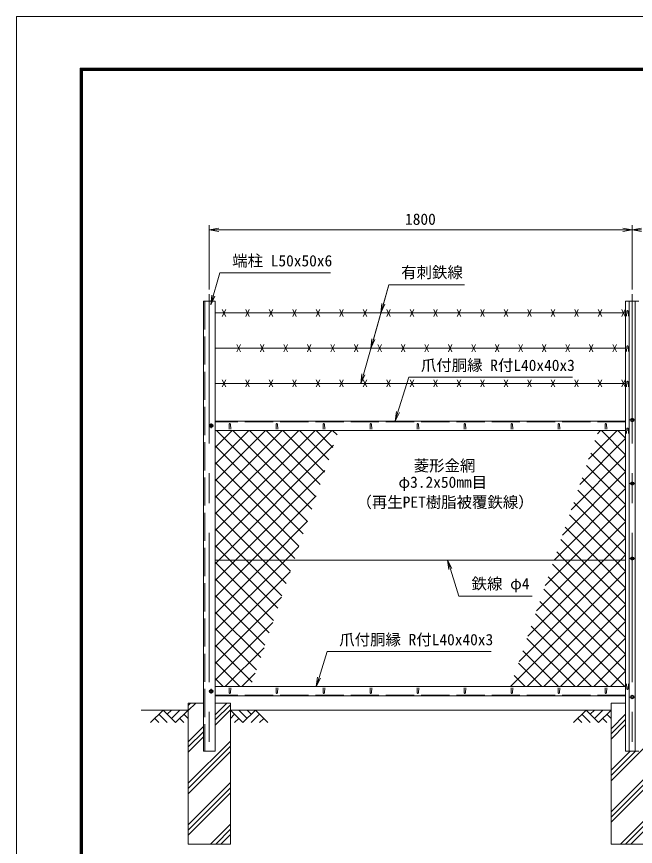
# Model space of a CAD drawing. Units: millimetres, scale not verified. Extents: x -4200 to 4200, y -2970 to 2970.
# Drawn here: x -4200 to -1566, y -561 to 2970 of the extents above; entities that cross this region are included whole.
import ezdxf
from ezdxf.enums import TextEntityAlignment as Align

# ---------------------------------------------------------------- set-up
doc = ezdxf.new("R2010")
doc.units = ezdxf.units.MM
doc.header["$LTSCALE"] = 20
doc.linetypes.add('DASHED', pattern=[7.5, 6, -1.5])
doc.linetypes.add('USER1', pattern=[50.8, 31.75, -6.35, 6.35, -6.35])
for name, color, linetype, lineweight in [('0-1_D-STR1', 1, 'Continuous', 18), ('0-2_D-BMK', 2, 'USER1', 13), ('0-3_D-STR-DIM', 7, 'Continuous', 9), ('0-4_D-STR3', 3, 'Continuous', 13), ('0-5_D-BGD', 7, 'Continuous', 9), ('0-6_D-STR4', 7, 'Continuous', 9), ('0-7_D-DCR-HCH', 7, 'Continuous', 9), ('0-8_0', 7, 'Continuous', 9), ('0-A_D-STR2', 7, 'Continuous', 9), ('0-B_D-STR-TXT', 7, 'Continuous', 9), ('0-C_D-TTL', 7, 'Continuous', 9)]:
    doc.layers.add(name, color=color, linetype=linetype, lineweight=lineweight)
doc.styles.add('ＭＳ ゴシック', font='')
doc.styles.get('ＭＳ ゴシック').set_extended_font_data('MS Gothic')

# ---------------------------------------------------------------- blocks, each defined once
blk = doc.blocks.new('_Open')
at = {"layer": '0-8_0'}
blk.add_line((-20, 3.33), (0, 0), dxfattribs=at)
blk.add_lwpolyline([(-20, -3.33), (0, 0), (-20, 0)], dxfattribs=at)

msp = doc.modelspace()

# ---------------------------------------------------------------- linework, layer by layer
at = {"layer": '0-1_D-STR1'}
for p, q in [((-3404.65, 1759.24), (-3404.65, -155.76)), ((-3354.65, 1759.24), (-3404.65, 1759.24)), ((-3354.65, -155.76), (-3354.65, 1759.24)), ((-1607.65, 1759.24), (-1551.65, 1759.24)), ((-1607.65, -155.76), (-1607.65, 1759.24)), ((-1592.15, -155.76), (-1592.15, 1759.24)), ((-1567.15, -155.76), (-1567.15, 1759.24)), ((-1602.65, 1717.12), (-1603.4, 1695.62)), ((-1596.65, 1717.12), (-1595.9, 1695.62)), ((-1602.65, 1567.12), (-1603.4, 1545.62)), ((-1596.65, 1567.12), (-1595.9, 1545.62)), ((-1602.65, 1416.62), (-1603.4, 1395.12)), ((-1596.65, 1416.62), (-1595.9, 1395.12)), ((-1607.65, 1249.24), (-3354.65, 1249.24)), ((-3294.65, 1236.11), (-3295.4, 1214.61)), ((-3288.65, 1236.11), (-3287.9, 1214.61)), ((-3094.65, 1236.11), (-3095.4, 1214.61)), ((-3088.65, 1236.11), (-3087.9, 1214.61)), ((-2894.65, 1236.11), (-2895.4, 1214.61)), ((-2888.65, 1236.11), (-2887.9, 1214.61)), ((-2694.65, 1236.11), (-2695.4, 1214.61)), ((-2688.65, 1236.11), (-2687.9, 1214.61)), ((-2494.65, 1236.11), (-2495.4, 1214.61)), ((-2488.65, 1236.11), (-2487.9, 1214.61)), ((-2294.65, 1236.11), (-2295.4, 1214.61)), ((-2288.65, 1236.11), (-2287.9, 1214.61)), ((-2094.65, 1236.11), (-2095.4, 1214.61)), ((-2088.65, 1236.11), (-2087.9, 1214.61)), ((-1894.65, 1236.11), (-1895.4, 1214.61)), ((-1888.65, 1236.11), (-1887.9, 1214.61)), ((-1694.65, 1236.11), (-1695.4, 1214.61)), ((-1688.65, 1236.11), (-1687.9, 1214.61)), ((-3354.65, 1209.24), (-1607.65, 1209.24)), ((-1602.65, 1217.62), (-1603.4, 1196.12)), ((-1596.65, 1217.62), (-1595.9, 1196.12)), ((-3354.65, 119.24), (-1607.65, 119.24)), ((-3294.65, 92.37), (-3295.4, 113.87)), ((-3288.65, 92.37), (-3287.9, 113.87)), ((-3094.65, 92.37), (-3095.4, 113.87)), ((-3088.65, 92.37), (-3087.9, 113.87)), ((-2894.65, 92.37), (-2895.4, 113.87)), ((-2888.65, 92.37), (-2887.9, 113.87)), ((-2694.65, 92.37), (-2695.4, 113.87)), ((-2688.65, 92.37), (-2687.9, 113.87)), ((-2494.65, 92.37), (-2495.4, 113.87)), ((-2488.65, 92.37), (-2487.9, 113.87)), ((-2294.65, 92.37), (-2295.4, 113.87)), ((-2288.65, 92.37), (-2287.9, 113.87)), ((-2094.65, 92.37), (-2095.4, 113.87)), ((-2088.65, 92.37), (-2087.9, 113.87)), ((-1894.65, 92.37), (-1895.4, 113.87)), ((-1888.65, 92.37), (-1887.9, 113.87)), ((-1694.65, 92.37), (-1695.4, 113.87)), ((-1688.65, 92.37), (-1687.9, 113.87)), ((-1602.65, 109.58), (-1603.4, 131.08)), ((-1596.65, 109.58), (-1595.9, 131.08)), ((-1607.65, 79.24), (-3354.65, 79.24)), ((-3404.65, -155.76), (-3354.65, -155.76)), ((-1607.65, -155.76), (-1551.65, -155.76))]:
    msp.add_line(p, q, dxfattribs=at)
at = {"layer": '0-1_D-STR1', "linetype": 'DASHED'}
for p, q in [((-3398.65, 1759.24), (-3398.65, -155.76)), ((-1607.65, 1246.24), (-3354.65, 1246.24)), ((-1607.65, 82.24), (-3354.65, 82.24))]:
    msp.add_line(p, q, dxfattribs=at)
at = {"layer": '0-1_D-STR1'}
for centre, start, end in [((-1599.65, 1715.87), 22.61986, 157.38014), ((-1599.65, 1565.87), 22.61986, 157.38014), ((-1599.65, 1415.37), 22.61986, 157.38014), ((-3291.65, 1234.86), 22.61986, 157.38014), ((-3091.65, 1234.86), 22.61986, 157.38014), ((-2891.65, 1234.86), 22.61986, 157.38014), ((-2691.65, 1234.86), 22.61986, 157.38014), ((-2491.65, 1234.86), 22.61986, 157.38014), ((-2291.65, 1234.86), 22.61986, 157.38014), ((-2091.65, 1234.86), 22.61986, 157.38014), ((-1891.65, 1234.86), 22.61986, 157.38014), ((-1691.65, 1234.86), 22.61986, 157.38014), ((-1599.65, 1216.37), 22.61986, 157.38014), ((-1599.65, 110.83), 202.61986, 337.38014), ((-3291.65, 93.62), 202.61986, 337.38014), ((-3091.65, 93.62), 202.61986, 337.38014), ((-2891.65, 93.62), 202.61986, 337.38014), ((-2691.65, 93.62), 202.61986, 337.38014), ((-2491.65, 93.62), 202.61986, 337.38014), ((-2291.65, 93.62), 202.61986, 337.38014), ((-2091.65, 93.62), 202.61986, 337.38014), ((-1891.65, 93.62), 202.61986, 337.38014), ((-1691.65, 93.62), 202.61986, 337.38014)]:
    msp.add_arc(centre, 3.25, start, end, dxfattribs=at)
at = {"layer": '0-2_D-BMK'}
for p, q in [((-3379.65, 1789.24), (-3379.65, -170.76)), ((-1579.65, 1789.24), (-1579.65, -170.76)), ((-3371.65, 1239.24), (-3371.65, 1219.24)), ((-1569.65, 1253.74), (-1589.65, 1253.74)), ((-3361.65, 1229.24), (-3381.65, 1229.24)), ((-1569.65, 983.74), (-1589.65, 983.74)), ((-1569.65, 664.24), (-1589.65, 664.24)), ((-3371.65, 109.24), (-3371.65, 89.24)), ((-3361.65, 99.24), (-3381.65, 99.24)), ((-1569.65, 74.74), (-1589.65, 74.74))]:
    msp.add_line(p, q, dxfattribs=at)
at = {"layer": '0-3_D-STR-DIM'}
for p, q in [((-3379.65, 1809.24), (-3379.65, 2083.03)), ((-3339.65, 2063.03), (-1619.65, 2063.03)), ((-1579.65, 1809.24), (-1579.65, 2083.03)), ((-1579.65, 1809.24), (-1579.65, 2083.03))]:
    msp.add_line(p, q, dxfattribs=at)
at = {"layer": '0-4_D-STR3'}
for p, q in [((-3354.65, 1709.24), (-1607.65, 1709.24)), ((-3324.65, 1724.24), (-3309.65, 1694.24)), ((-3324.65, 1694.24), (-3309.65, 1724.24)), ((-3224.65, 1724.24), (-3209.65, 1694.24)), ((-3224.65, 1694.24), (-3209.65, 1724.24)), ((-3124.65, 1724.24), (-3109.65, 1694.24)), ((-3124.65, 1694.24), (-3109.65, 1724.24)), ((-3024.65, 1724.24), (-3009.65, 1694.24)), ((-3024.65, 1694.24), (-3009.65, 1724.24)), ((-2924.65, 1724.24), (-2909.65, 1694.24)), ((-2924.65, 1694.24), (-2909.65, 1724.24)), ((-2824.65, 1724.24), (-2809.65, 1694.24)), ((-2824.65, 1694.24), (-2809.65, 1724.24)), ((-2724.65, 1724.24), (-2709.65, 1694.24)), ((-2724.65, 1694.24), (-2709.65, 1724.24)), ((-2624.65, 1724.24), (-2609.65, 1694.24)), ((-2624.65, 1694.24), (-2609.65, 1724.24)), ((-2524.65, 1724.24), (-2509.65, 1694.24)), ((-2524.65, 1694.24), (-2509.65, 1724.24)), ((-2424.65, 1724.24), (-2409.65, 1694.24)), ((-2424.65, 1694.24), (-2409.65, 1724.24)), ((-2324.65, 1724.24), (-2309.65, 1694.24)), ((-2324.65, 1694.24), (-2309.65, 1724.24)), ((-2224.65, 1724.24), (-2209.65, 1694.24)), ((-2224.65, 1694.24), (-2209.65, 1724.24)), ((-2124.65, 1724.24), (-2109.65, 1694.24)), ((-2124.65, 1694.24), (-2109.65, 1724.24)), ((-2024.65, 1724.24), (-2009.65, 1694.24)), ((-2024.65, 1694.24), (-2009.65, 1724.24)), ((-1924.65, 1724.24), (-1909.65, 1694.24)), ((-1924.65, 1694.24), (-1909.65, 1724.24)), ((-1824.65, 1724.24), (-1809.65, 1694.24)), ((-1824.65, 1694.24), (-1809.65, 1724.24)), ((-1724.65, 1724.24), (-1709.65, 1694.24)), ((-1724.65, 1694.24), (-1709.65, 1724.24)), ((-1624.65, 1724.24), (-1609.65, 1694.24)), ((-1624.65, 1694.24), (-1609.65, 1724.24)), ((-3354.65, 1559.24), (-1607.65, 1559.24)), ((-3262.15, 1544.24), (-3247.15, 1574.24)), ((-3262.15, 1574.24), (-3247.15, 1544.24)), ((-3162.15, 1544.24), (-3147.15, 1574.24)), ((-3162.15, 1574.24), (-3147.15, 1544.24)), ((-3062.15, 1544.24), (-3047.15, 1574.24)), ((-3062.15, 1574.24), (-3047.15, 1544.24)), ((-2962.15, 1544.24), (-2947.15, 1574.24)), ((-2962.15, 1574.24), (-2947.15, 1544.24)), ((-2862.15, 1544.24), (-2847.15, 1574.24)), ((-2862.15, 1574.24), (-2847.15, 1544.24)), ((-2762.15, 1544.24), (-2747.15, 1574.24)), ((-2762.15, 1574.24), (-2747.15, 1544.24)), ((-2662.15, 1544.24), (-2647.15, 1574.24)), ((-2662.15, 1574.24), (-2647.15, 1544.24)), ((-2562.15, 1544.24), (-2547.15, 1574.24)), ((-2562.15, 1574.24), (-2547.15, 1544.24)), ((-2462.15, 1544.24), (-2447.15, 1574.24)), ((-2462.15, 1574.24), (-2447.15, 1544.24)), ((-2362.15, 1544.24), (-2347.15, 1574.24)), ((-2362.15, 1574.24), (-2347.15, 1544.24)), ((-2262.15, 1544.24), (-2247.15, 1574.24)), ((-2262.15, 1574.24), (-2247.15, 1544.24)), ((-2162.15, 1544.24), (-2147.15, 1574.24)), ((-2162.15, 1574.24), (-2147.15, 1544.24)), ((-2062.15, 1544.24), (-2047.15, 1574.24)), ((-2062.15, 1574.24), (-2047.15, 1544.24)), ((-1962.15, 1544.24), (-1947.15, 1574.24)), ((-1962.15, 1574.24), (-1947.15, 1544.24)), ((-1862.15, 1544.24), (-1847.15, 1574.24)), ((-1862.15, 1574.24), (-1847.15, 1544.24)), ((-1762.15, 1544.24), (-1747.15, 1574.24)), ((-1762.15, 1574.24), (-1747.15, 1544.24)), ((-1662.15, 1544.24), (-1647.15, 1574.24)), ((-1662.15, 1574.24), (-1647.15, 1544.24)), ((-3324.65, 1424.24), (-3309.65, 1394.24)), ((-3324.65, 1394.24), (-3309.65, 1424.24)), ((-3224.65, 1424.24), (-3209.65, 1394.24)), ((-3224.65, 1394.24), (-3209.65, 1424.24)), ((-3124.65, 1424.24), (-3109.65, 1394.24)), ((-3124.65, 1394.24), (-3109.65, 1424.24)), ((-3024.65, 1424.24), (-3009.65, 1394.24)), ((-3024.65, 1394.24), (-3009.65, 1424.24)), ((-2924.65, 1424.24), (-2909.65, 1394.24)), ((-2924.65, 1394.24), (-2909.65, 1424.24)), ((-2824.65, 1424.24), (-2809.65, 1394.24)), ((-2824.65, 1394.24), (-2809.65, 1424.24)), ((-2724.65, 1424.24), (-2709.65, 1394.24)), ((-2724.65, 1394.24), (-2709.65, 1424.24)), ((-2624.65, 1424.24), (-2609.65, 1394.24)), ((-2624.65, 1394.24), (-2609.65, 1424.24)), ((-2524.65, 1424.24), (-2509.65, 1394.24)), ((-2524.65, 1394.24), (-2509.65, 1424.24)), ((-2424.65, 1424.24), (-2409.65, 1394.24)), ((-2424.65, 1394.24), (-2409.65, 1424.24)), ((-2324.65, 1424.24), (-2309.65, 1394.24)), ((-2324.65, 1394.24), (-2309.65, 1424.24)), ((-2224.65, 1424.24), (-2209.65, 1394.24)), ((-2224.65, 1394.24), (-2209.65, 1424.24)), ((-2124.65, 1424.24), (-2109.65, 1394.24)), ((-2124.65, 1394.24), (-2109.65, 1424.24)), ((-2024.65, 1424.24), (-2009.65, 1394.24)), ((-2024.65, 1394.24), (-2009.65, 1424.24)), ((-1924.65, 1424.24), (-1909.65, 1394.24)), ((-1924.65, 1394.24), (-1909.65, 1424.24)), ((-1824.65, 1424.24), (-1809.65, 1394.24)), ((-1824.65, 1394.24), (-1809.65, 1424.24)), ((-1724.65, 1424.24), (-1709.65, 1394.24)), ((-1724.65, 1394.24), (-1709.65, 1424.24)), ((-1624.65, 1424.24), (-1609.65, 1394.24)), ((-1624.65, 1394.24), (-1609.65, 1424.24)), ((-3354.65, 1409.24), (-1607.65, 1409.24)), ((-1579.65, 1261.25), (-1586.15, 1257.5)), ((-1586.15, 1257.5), (-1586.15, 1249.99)), ((-1586.15, 1249.99), (-1579.65, 1246.24)), ((-1573.15, 1257.5), (-1579.65, 1261.25)), ((-1579.65, 1246.24), (-1573.15, 1249.99)), ((-1573.15, 1249.99), (-1573.15, 1257.5)), ((-1579.65, 991.25), (-1586.15, 987.5)), ((-1573.15, 987.5), (-1579.65, 991.25)), ((-1586.15, 987.5), (-1586.15, 979.99)), ((-1586.15, 979.99), (-1579.65, 976.24)), ((-1579.65, 976.24), (-1573.15, 979.99)), ((-1573.15, 979.99), (-1573.15, 987.5)), ((-1607.65, 657.49), (-3354.65, 657.49))]:
    msp.add_line(p, q, dxfattribs=at)
for points in [[(-3365.15, 1233), (-3371.65, 1236.75), (-3378.15, 1233), (-3378.15, 1225.49), (-3371.65, 1221.74), (-3365.15, 1225.49)], [(-1573.15, 668), (-1579.65, 671.75), (-1586.15, 668), (-1586.15, 660.49), (-1579.65, 656.74), (-1573.15, 660.49)], [(-3365.15, 103), (-3371.65, 106.75), (-3378.15, 103), (-3378.15, 95.49), (-3371.65, 91.74), (-3365.15, 95.49)], [(-1573.15, 70.99), (-1579.65, 67.24), (-1586.15, 70.99), (-1586.15, 78.5), (-1579.65, 82.25), (-1573.15, 78.5)]]:
    msp.add_lwpolyline(points, close=True, dxfattribs=at)
for centre in [(-1579.65, 1253.74), (-3371.65, 1229.24), (-1579.65, 983.74), (-1579.65, 664.24), (-3371.65, 99.24), (-1579.65, 74.74)]:
    msp.add_circle(centre, 6.25, dxfattribs=at)
at = {"layer": '0-5_D-BGD'}
for p, q in [((-3469.65, 19.24), (-3669.65, 19.24)), ((-1669.65, 19.24), (-3289.65, 19.24))]:
    msp.add_line(p, q, dxfattribs=at)
at = {"layer": '0-6_D-STR4'}
for p, q in [((-3469.65, 49.24), (-3469.65, -550.76)), ((-3404.65, 49.24), (-3469.65, 49.24)), ((-3289.65, 49.24), (-3354.65, 49.24)), ((-3289.65, 49.24), (-3289.65, -550.76)), ((-1669.65, 49.24), (-1669.65, -550.76)), ((-1607.65, 49.24), (-1669.65, 49.24)), ((-3289.65, -550.76), (-3469.65, -550.76)), ((-1489.65, -550.76), (-1669.65, -550.76))]:
    msp.add_line(p, q, dxfattribs=at)
at = {"layer": '0-7_D-DCR-HCH'}
for p, q in [((-3469.65, 17), (-3437.41, 49.24)), ((-3469.65, 39.1), (-3459.51, 49.24)), ((-3354.65, -0.58), (-3304.83, 49.24)), ((-3354.65, -22.68), (-3289.65, 42.32)), ((-3576.08, 19.24), (-3629.29, -33.97)), ((-3593.82, 1.51), (-3558.18, -33.97)), ((-3576.08, 19.24), (-3522.87, -33.97)), ((-3558.34, 1.51), (-3540.6, 19.24)), ((-3540.6, -16.23), (-3505.13, 19.24)), ((-3522.87, -33.97), (-3469.65, 19.24)), ((-3487.39, 1.51), (-3469.65, -16.15)), ((-3354.65, -44.77), (-3289.65, 20.23)), ((-3236.44, -33.97), (-3289.65, 19.24)), ((-3271.92, 1.51), (-3289.65, -16.15)), ((-3218.7, -16.23), (-3254.18, 19.24)), ((-3183.23, 19.24), (-3236.44, -33.97)), ((-3200.87, 1.41), (-3218.7, 19.24)), ((-3165.49, 1.51), (-3201.13, -33.97)), ((-3183.23, 19.24), (-3130.02, -33.97)), ((-1776.08, 19.24), (-1829.29, -33.97)), ((-1793.82, 1.51), (-1758.18, -33.97)), ((-1776.08, 19.24), (-1722.87, -33.97)), ((-1758.34, 1.51), (-1740.6, 19.24)), ((-1740.6, -16.23), (-1705.13, 19.24)), ((-1722.87, -33.97), (-1669.65, 19.24)), ((-1687.39, 1.51), (-1669.65, -16.15)), ((-1669.65, -60.12), (-1607.65, 1.88)), ((-3611.55, -16.23), (-3593.73, -33.97)), ((-3505.13, -16.23), (-3487.31, -33.97)), ((-3254.18, -16.23), (-3272, -33.97)), ((-3147.76, -16.23), (-3165.57, -33.97)), ((-1811.55, -16.23), (-1793.73, -33.97)), ((-1705.13, -16.23), (-1687.31, -33.97)), ((-1669.65, -82.22), (-1607.65, -20.22)), ((-3469.65, -115.58), (-3404.65, -50.58)), ((-1669.65, -104.32), (-1607.65, -42.32)), ((-3469.65, -137.68), (-3404.65, -72.68)), ((-3469.65, -159.77), (-3404.65, -94.77)), ((-1669.65, -281.1), (-1489.65, -101.1)), ((-3469.65, -292.36), (-3289.65, -112.36)), ((-3469.65, -314.45), (-3289.65, -134.45)), ((-3469.65, -336.55), (-3289.65, -156.55)), ((-1669.65, -259), (-1566.41, -155.76)), ((-1669.65, -236.9), (-1588.51, -155.76)), ((-1669.65, -413.68), (-1489.65, -233.68)), ((-1669.65, -435.77), (-1489.65, -255.77)), ((-1669.65, -457.87), (-1489.65, -277.87)), ((-3469.65, -469.13), (-3289.65, -289.13)), ((-3469.65, -491.23), (-3289.65, -311.23)), ((-3469.65, -513.33), (-3289.65, -333.33)), ((-1629.96, -550.76), (-1489.65, -410.45)), ((-1607.86, -550.76), (-1489.65, -432.55)), ((-1585.76, -550.76), (-1489.65, -454.65)), ((-3374.5, -550.76), (-3289.65, -465.91)), ((-3352.4, -550.76), (-3289.65, -488.01)), ((-3330.31, -550.76), (-3289.65, -510.1))]:
    msp.add_line(p, q, dxfattribs=at)
at = {"layer": '0-A_D-STR2'}
for p, q in [((-3354.65, 1207.31), (-3352.72, 1209.24)), ((-3354.65, 1136.6), (-3282.01, 1209.24)), ((-3354.65, 1065.89), (-3211.3, 1209.24)), ((-3354.65, 995.17), (-3140.59, 1209.24)), ((-3354.65, 924.46), (-3069.88, 1209.24)), ((-3354.65, 853.75), (-2999.16, 1209.24)), ((-3354.65, 783.04), (-2928.45, 1209.24)), ((-3354.65, 712.33), (-2857.74, 1209.24)), ((-2961.85, 821.51), (-3349.59, 1209.24)), ((-2943.76, 874.13), (-3278.87, 1209.24)), ((-2925.67, 926.75), (-3208.16, 1209.24)), ((-2907.58, 979.37), (-3137.45, 1209.24)), ((-2889.49, 1031.99), (-3066.74, 1209.24)), ((-2871.4, 1084.61), (-2996.03, 1209.24)), ((-2853.31, 1137.23), (-2925.32, 1209.24)), ((-2835.22, 1189.85), (-2854.61, 1209.24)), ((-1765.2, 1087.57), (-1643.53, 1209.24)), ((-1728.16, 1195.32), (-1714.24, 1209.24)), ((-1607.65, 1105.79), (-1711.11, 1209.24)), ((-1607.65, 1176.5), (-1640.4, 1209.24)), ((-1802.25, 979.81), (-1607.65, 1174.41)), ((-1607.65, 1035.08), (-1738.33, 1165.75)), ((-2979.94, 768.89), (-3354.65, 1143.6)), ((-3338.78, 657.49), (-2850.31, 1145.97)), ((-1839.29, 872.06), (-1607.65, 1103.7)), ((-1607.65, 964.37), (-1756.42, 1113.13)), ((-2998.03, 716.27), (-3354.65, 1072.89)), ((-1607.65, 893.66), (-1774.51, 1060.51)), ((-3268.07, 657.49), (-2887.35, 1038.21)), ((-1876.34, 764.3), (-1607.65, 1032.99)), ((-3016.12, 663.65), (-3354.65, 1002.18)), ((-1607.65, 822.95), (-1792.6, 1007.89)), ((-1912.44, 657.49), (-1607.65, 962.28)), ((-1607.65, 752.24), (-1810.69, 955.27)), ((-3080.68, 657.49), (-3354.65, 931.47)), ((-3197.36, 657.49), (-2924.39, 930.46)), ((-1841.73, 657.49), (-1607.65, 891.57)), ((-1607.65, 681.53), (-1828.78, 902.65)), ((-3151.39, 657.49), (-3354.65, 860.76)), ((-1654.33, 657.49), (-1846.87, 850.03)), ((-3126.65, 657.49), (-2961.44, 822.7)), ((-1771.02, 657.49), (-1607.65, 820.85)), ((-3222.1, 657.49), (-3354.65, 790.05)), ((-1725.04, 657.49), (-1864.96, 797.41)), ((-1795.75, 657.49), (-1883.05, 744.79)), ((-1700.3, 657.49), (-1607.65, 750.14)), ((-3292.81, 657.49), (-3354.65, 719.34)), ((-3055.94, 657.49), (-2998.48, 714.95)), ((-1866.46, 657.49), (-1901.14, 692.17)), ((-1629.59, 657.49), (-1607.65, 679.43)), ((-3354.65, 641.62), (-3338.78, 657.49)), ((-3354.65, 570.91), (-3268.07, 657.49)), ((-3354.65, 500.2), (-3197.36, 657.49)), ((-3354.65, 429.49), (-3126.65, 657.49)), ((-3354.65, 358.78), (-3055.94, 657.49)), ((-3106.57, 400.54), (-3354.65, 648.63)), ((-3088.48, 453.16), (-3292.81, 657.49)), ((-3070.39, 505.79), (-3222.1, 657.49)), ((-3052.3, 558.41), (-3151.39, 657.49)), ((-3034.21, 611.03), (-3080.68, 657.49)), ((-2061.56, 225.53), (-1629.59, 657.49)), ((-2024.52, 333.28), (-1700.3, 657.49)), ((-1987.47, 441.04), (-1771.02, 657.49)), ((-1950.43, 548.79), (-1841.73, 657.49)), ((-1607.65, 327.97), (-1919.23, 639.55)), ((-1913.38, 656.55), (-1912.44, 657.49)), ((-1607.65, 398.68), (-1866.46, 657.49)), ((-1607.65, 469.39), (-1795.75, 657.49)), ((-1607.65, 540.1), (-1725.04, 657.49)), ((-1607.65, 610.81), (-1654.33, 657.49)), ((-3354.65, 288.07), (-3035.53, 607.19)), ((-2097.13, 119.24), (-1607.65, 608.72)), ((-3124.66, 347.92), (-3354.65, 577.92)), ((-1607.65, 257.26), (-1937.32, 586.93)), ((-2026.42, 119.24), (-1607.65, 538.01)), ((-1607.65, 186.55), (-1955.41, 534.3)), ((-3142.75, 295.3), (-3354.65, 507.21)), ((-3354.65, 217.36), (-3072.57, 499.44)), ((-1611.06, 119.24), (-1973.5, 481.68)), ((-1955.71, 119.24), (-1607.65, 467.3)), ((-3160.84, 242.68), (-3354.65, 436.49)), ((-1681.77, 119.24), (-1991.59, 429.06)), ((-3354.65, 146.65), (-3109.62, 391.68)), ((-1885, 119.24), (-1607.65, 396.59)), ((-3178.93, 190.06), (-3354.65, 365.78)), ((-1752.48, 119.24), (-2009.68, 376.44)), ((-1823.19, 119.24), (-2027.77, 323.82)), ((-1814.29, 119.24), (-1607.65, 325.88)), ((-3197.02, 137.44), (-3354.65, 295.07)), ((-3311.35, 119.24), (-3146.66, 283.93)), ((-1893.9, 119.24), (-2045.86, 271.2)), ((-1743.58, 119.24), (-1607.65, 255.17)), ((-3249.53, 119.24), (-3354.65, 224.36)), ((-1964.61, 119.24), (-2063.95, 218.58)), ((-1672.87, 119.24), (-1607.65, 184.46)), ((-3320.25, 119.24), (-3354.65, 153.65)), ((-3240.64, 119.24), (-3183.71, 176.17)), ((-2035.32, 119.24), (-2082.04, 165.96))]:
    msp.add_line(p, q, dxfattribs=at)
at = {"layer": '0-B_D-STR-TXT'}
for q in [(-2691.33, 1561.17), (-2648.78, 1711.17)]:
    msp.add_line((-2615.47, 1828.61), q, dxfattribs=at)
for points in [[(-2863.3, 1880.3), (-3334.27, 1880.3), (-3372.36, 1746.03)], [(-2293.57, 1828.61), (-2615.47, 1828.61), (-2733.87, 1411.17)], [(-1833.2, 1435.53), (-2531.08, 1435.53), (-2587.99, 1251.15)], [(-2005.6, 503.86), (-2316.93, 503.86), (-2365.02, 655.59)], [(-2180.53, 268.11), (-2878.41, 268.11), (-2923.77, 121.15)]]:
    msp.add_lwpolyline(points, dxfattribs=at)
at = {"layer": '0-C_D-TTL', "color": 2, "lineweight": 18}
msp.add_lwpolyline([(-4199.68, 2970.23), (4200.32, 2970.23), (4200.32, -2969.77), (-4199.68, -2969.77)], close=True, dxfattribs=at)
at = {"layer": '0-C_D-TTL'}
for points in [[(-3929.68, 2750.23), (3930.32, 2750.23), (3930.32, -2749.77), (-3929.68, -2749.77)], [(-3927.18, 2747.73), (3927.82, 2747.73), (3927.82, -2747.27), (-3927.18, -2747.27)], [(-3924.68, 2745.23), (3925.32, 2745.23), (3925.32, -2744.77), (-3924.68, -2744.77)], [(-3922.18, 2742.73), (3922.82, 2742.73), (3922.82, -2742.27), (-3922.18, -2742.27)], [(-3919.68, 2740.23), (3920.32, 2740.23), (3920.32, -2739.77), (-3919.68, -2739.77)]]:
    msp.add_lwpolyline(points, close=True, dxfattribs=at)

# ---------------------------------------------------------------- block references
at = {"layer": '0-3_D-STR-DIM', "xscale": 2, "yscale": 2, "rotation": 180}
for p in [(-3379.65, 2063.03), (-1579.65, 2063.03)]:
    msp.add_blockref('_Open', p, dxfattribs=at)
at = {"layer": '0-3_D-STR-DIM', "xscale": 2, "yscale": 2}
msp.add_blockref('_Open', (-1579.65, 2063.03), dxfattribs=at)
at = {"layer": '0-B_D-STR-TXT', "xscale": 2, "yscale": 2}
for p, rotation in [((-3372.91, 1744.11), 254.16392), ((-2649.32, 1709.24), 254.16392), ((-2691.87, 1559.24), 254.16392), ((-2734.42, 1409.24), 254.16392), ((-2588.58, 1249.24), 252.84683), ((-2365.63, 657.49), 107.58773), ((-2924.36, 119.24), 252.84683)]:
    msp.add_blockref('_Open', p, dxfattribs=dict(at, rotation=rotation))

# ---------------------------------------------------------------- texts
at = {"layer": '0-3_D-STR-DIM', "style": 'ＭＳ ゴシック'}
msp.add_text('1800', height=48.09, dxfattribs=at).set_placement((-2546.55, 2069.78), align=Align.BOTTOM_LEFT)
at = {"layer": '0-B_D-STR-TXT', "style": 'ＭＳ ゴシック'}
for s, p in [('端柱 L50x50x6', (-3282.08, 1892.89)), ('有刺鉄線', (-2563.02, 1843.48)), ('爪付胴縁 R付L40x40x3', (-2479.14, 1448.11)), ('菱形金網', (-2509.6, 1021.04)), ('φ3.2x50mm目', (-2574.58, 950.61)), ('（再生PET樹脂被覆鉄線）', (-2753.26, 865.63)), ('鉄線 φ4', (-2263.21, 518.73)), ('爪付胴縁 R付L40x40x3', (-2826.47, 280.7))]:
    msp.add_text(s, height=48.09, dxfattribs=at).set_placement(p, align=Align.BOTTOM_LEFT)

doc.saveas('drawing.dxf')
